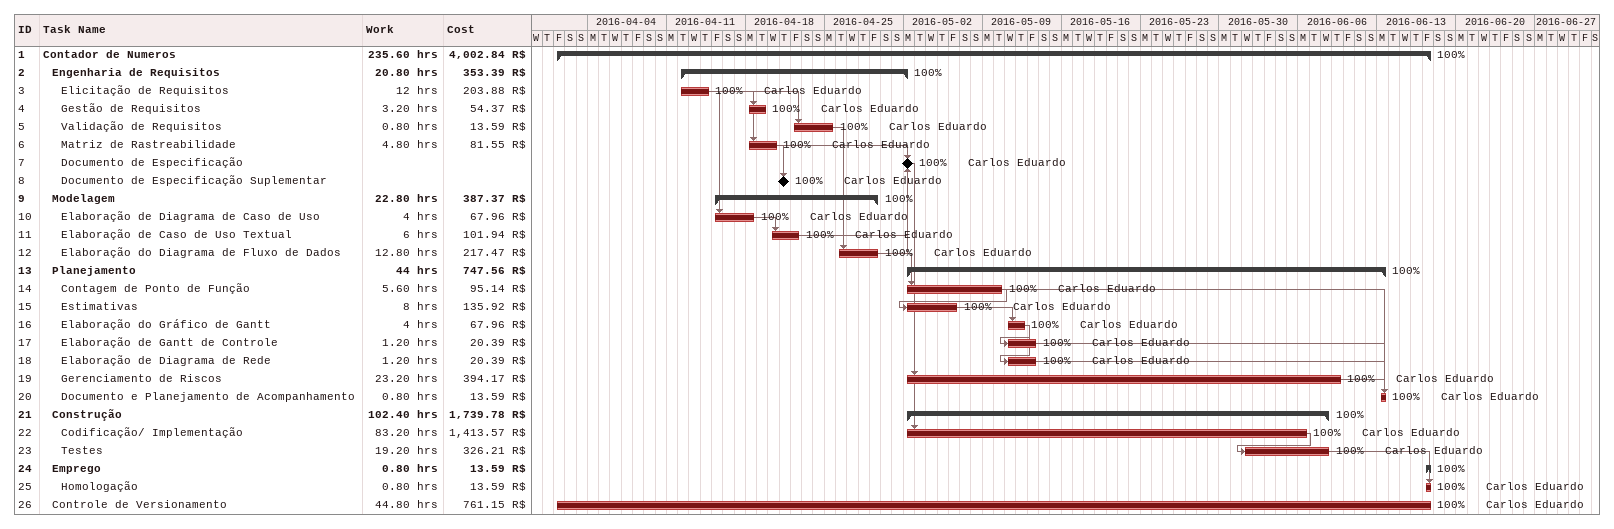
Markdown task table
| ID | Level | Task | Start | Finish | Predecessors | Resources | % complete | Work (h) | Cost (R$) |
|---|---|---|---|---|---|---|---|---|---|
| 1 | 1 | **Contador de Numeros** | 2016-04-01 | 2016-06-17 |  |  | 100 | 235.60 | 4002.84 |
| 2 | 2 | **Engenharia de Requisitos** | 2016-04-12 | 2016-05-02 |  |  | 100 | 20.80 | 353.39 |
| 3 | 3 | Elicitação de Requisitos | 2016-04-12 | 2016-04-14 |  | Carlos Eduardo | 100 | 12 | 203.88 |
| 4 | 3 | Gestão de Requisitos | 2016-04-18 | 2016-04-19 | 3 | Carlos Eduardo | 100 | 3.20 | 54.37 |
| 5 | 3 | Validação de Requisitos | 2016-04-22 | 2016-04-25 | 3 | Carlos Eduardo | 100 | 0.80 | 13.59 |
| 6 | 3 | Matriz de Rastreabilidade | 2016-04-18 | 2016-04-20 | 3 | Carlos Eduardo | 100 | 4.80 | 81.55 |
| 7 | 3 | Documento de Especificação (milestone) | 2016-05-02 | 2016-05-02 | 6, 11, 12 | Carlos Eduardo | 100 |  |  |
| 8 | 3 | Documento de Especificação Suplementar (milestone) | 2016-04-21 | 2016-04-21 | 6 | Carlos Eduardo | 100 |  |  |
| 9 | 2 | **Modelagem** | 2016-04-15 | 2016-04-29 |  |  | 100 | 22.80 | 387.37 |
| 10 | 3 | Elaboração de Diagrama de Caso de Uso | 2016-04-15 | 2016-04-18 | 3 | Carlos Eduardo | 100 | 4 | 67.96 |
| 11 | 3 | Elaboração de Caso de Uso Textual | 2016-04-20 | 2016-04-22 | 10 | Carlos Eduardo | 100 | 6 | 101.94 |
| 12 | 3 | Elaboração do Diagrama de Fluxo de Dados | 2016-04-26 | 2016-04-29 | 5 | Carlos Eduardo | 100 | 12.80 | 217.47 |
| 13 | 2 | **Planejamento** | 2016-05-02 | 2016-06-13 |  |  | 100 | 44 | 747.56 |
| 14 | 3 | Contagem de Ponto de Função | 2016-05-02 | 2016-05-10 | 12 | Carlos Eduardo | 100 | 5.60 | 95.14 |
| 15 | 3 | Estimativas | 2016-05-02 | 2016-05-06 | 14 | Carlos Eduardo | 100 | 8 | 135.92 |
| 16 | 3 | Elaboração do Gráfico de Gantt | 2016-05-11 | 2016-05-12 | 15 | Carlos Eduardo | 100 | 4 | 67.96 |
| 17 | 3 | Elaboração de Gantt de Controle | 2016-05-11 | 2016-05-13 | 16 | Carlos Eduardo | 100 | 1.20 | 20.39 |
| 18 | 3 | Elaboração de Diagrama de Rede | 2016-05-11 | 2016-05-13 | 16 | Carlos Eduardo | 100 | 1.20 | 20.39 |
| 19 | 3 | Gerenciamento de Riscos | 2016-05-02 | 2016-06-09 | 7 | Carlos Eduardo | 100 | 23.20 | 394.17 |
| 20 | 3 | Documento e Planejamento de Acompanhamento | 2016-06-13 | 2016-06-13 | 14, 17, 18, 19 | Carlos Eduardo | 100 | 0.80 | 13.59 |
| 21 | 2 | **Construção** | 2016-05-02 | 2016-06-08 |  |  | 100 | 102.40 | 1739.78 |
| 22 | 3 | Codificação/ Implementação | 2016-05-02 | 2016-06-06 | 7 | Carlos Eduardo | 100 | 83.20 | 1413.57 |
| 23 | 3 | Testes | 2016-06-01 | 2016-06-08 | 22 | Carlos Eduardo | 100 | 19.20 | 326.21 |
| 24 | 2 | **Emprego** | 2016-06-17 | 2016-06-17 |  |  | 100 | 0.80 | 13.59 |
| 25 | 3 | Homologação | 2016-06-17 | 2016-06-17 | 23 | Carlos Eduardo | 100 | 0.80 | 13.59 |
| 26 | 2 | Controle de Versionamento | 2016-04-01 | 2016-06-17 |  | Carlos Eduardo | 100 | 44.80 | 761.15 |
